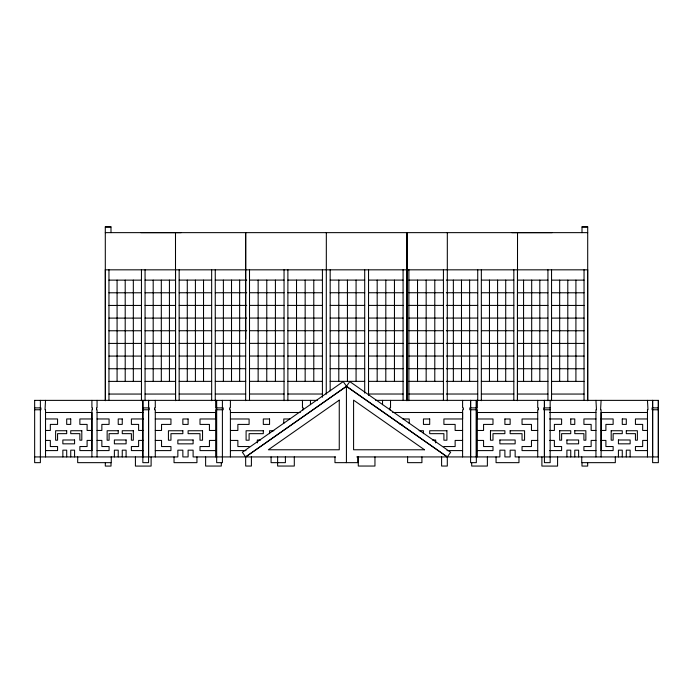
<?xml version="1.0" encoding="UTF-8"?>
<svg xmlns="http://www.w3.org/2000/svg" width="693" height="693" viewBox="0 0 693 693"><rect width="100%" height="100%" fill="white"/><g stroke="black" fill="none" stroke-linecap="round" stroke-linejoin="round"><path stroke-width="1.04" d="M142.845 456.93L142.845 400.372M148.571 456.93L148.571 409.771M148.571 407.891L148.571 400.381M245.669 400.675L245.677 232.605L245.686 339.024M249.506 400.407L249.506 269.776M258.142 381.349L258.142 280.085M266.77 381.358L266.779 280.085M275.407 381.358L275.416 280.085M277.624 456.93L277.624 466.042L294.3 466.042L294.3 456.93M284.043 400.684L284.052 269.785M287.881 400.684L287.89 269.785M296.517 381.358L296.526 280.085M305.154 381.358L305.154 280.085M313.79 381.358L313.79 280.093M322.418 397.219L322.427 269.794M326.256 394.196L326.334 232.605M330.163 390.843L330.171 269.776M338.799 381.349L338.808 280.085M347.436 381.358L347.436 280.085M356.072 381.358L356.072 280.085M358.281 456.93L358.281 466.042L374.956 466.042L374.956 456.93M364.7 393.104L364.709 269.785M368.537 395.27L368.546 269.785M377.174 381.358L377.183 280.085M385.81 381.358L385.819 280.085M394.447 381.358L394.456 280.093M403.083 400.415L403.083 269.794M406.921 400.684L406.982 232.614L406.999 400.675M408.887 400.675L408.896 269.785M417.524 381.358L417.524 280.085M426.16 381.358L426.16 280.085M434.788 381.358L434.797 280.085M441.597 456.93L441.597 466.042L447.306 466.042L447.306 456.93L450.649 452.243L349.783 381.583L346.5 386.278L245.634 456.93L245.694 466.042L251.403 466.042L251.403 456.93M443.425 400.415L443.433 269.785M447.262 400.684L447.323 232.605M453.361 381.367L453.361 280.093M461.486 381.367L461.486 280.093M469.611 381.367L469.611 280.093M470.608 456.93L470.608 409.771M470.608 407.891L470.608 400.372M471.69 463.011L471.69 466.051L487.378 466.051L487.378 456.947M476.334 456.938L476.334 400.381M477.312 456.93L477.321 412.508L537.716 412.508M477.321 400.372L477.321 407.891L476.645 407.891L476.645 409.771L477.321 409.771L477.321 418.979L492.992 418.979L492.992 424.419L483.567 424.419L483.567 430.474L477.321 430.474M477.728 400.693L477.737 269.794M481.34 400.693L481.349 269.794M489.466 381.367L489.475 280.102M497.591 381.375L497.591 280.102M505.717 381.375L505.717 280.102M513.834 400.433L513.842 269.802M517.454 269.802L517.446 400.701L517.524 232.64M523.561 381.393L523.57 280.119M531.687 381.393L531.687 280.119M537.716 456.93L537.716 409.771L538.392 409.771L538.392 407.891L537.716 407.891L537.725 400.372M539.812 381.393L539.812 280.128M541.891 456.973L541.891 466.077L557.579 466.086L557.579 456.973M544.429 456.93L544.429 409.771M544.429 407.891L544.429 400.372M547.929 400.719L547.938 269.828M551.541 400.719L551.55 269.828M559.667 381.401L559.675 280.128M566.9 456.912L566.9 450.164L570.746 450.164L570.746 456.912M567.792 381.401L567.801 280.128M574.774 456.912L574.774 450.164L578.62 450.164L578.62 456.912M575.918 381.401L575.918 280.128M581.981 463.037L581.981 466.077L587.69 466.077L587.69 463.037M581.999 232.649L582.007 226.914L587.707 226.923L587.69 400.719L587.655 269.828M584.043 400.459L584.043 269.828M595.945 456.921L595.945 409.754L596.465 409.754L595.945 400.363M601.1 456.921L601.1 409.754L600.588 409.754L601.1 400.363M618.425 456.912L618.425 450.164L622.271 450.164L622.271 456.912M626.299 456.912L626.299 450.164L630.145 450.164L630.145 456.912M647.47 456.921L647.47 409.754L647.981 409.754L647.47 400.363M652.624 456.93L652.624 409.754M652.624 407.891L652.624 400.363L652.624 462.655L658.35 462.655L658.35 400.355M91.9 450.372L91.9 412.491L45.53 412.491M447.21 456.93L346.422 386.391L245.634 456.93L242.351 452.243L343.217 381.583L346.5 386.278L447.366 456.93M105.345 269.828L105.353 400.727L105.293 226.923L110.993 226.923L111.001 232.649M582.007 226.923L587.707 226.923M105.293 226.923L110.993 226.914M105.293 232.64L587.707 232.64M140.852 232.64L181.176 232.649M511.824 232.649L552.148 232.64M105.293 269.828L587.707 269.828M108.957 280.128L141.45 280.128M145.062 280.128L175.528 280.119M179.158 280.102L211.651 280.093M215.263 280.093L246.743 280.093M249.506 280.085L284.052 280.085M287.89 280.085L322.427 280.093M330.171 280.085L364.709 280.085M368.546 280.085L403.083 280.093M408.896 280.085L443.433 280.085M446.257 280.093L477.737 280.093M481.349 280.093L513.842 280.102M517.472 280.119L547.938 280.128M551.55 280.128L584.043 280.128M108.957 292.792L141.45 292.784M145.062 292.784L175.528 292.784M179.158 292.758L211.651 292.758M215.263 292.758L246.743 292.749M249.506 292.741L284.052 292.741M287.89 292.749L322.427 292.749M330.171 292.741L364.709 292.741M368.546 292.749L403.083 292.749M408.896 292.741L443.433 292.749M446.257 292.749L477.737 292.758M481.349 292.758L513.842 292.758M517.472 292.784L547.938 292.784M551.55 292.784L584.043 292.792M179.158 305.422L211.651 305.414M215.263 305.414L246.743 305.414M330.171 305.396L364.709 305.405M368.546 305.405L403.083 305.405M408.887 305.396L443.433 305.405M446.257 305.414L477.737 305.414M481.349 305.414L513.842 305.422M108.957 305.448L141.45 305.44M145.062 305.44L175.528 305.44M249.506 305.396L284.052 305.405M287.89 305.405L322.427 305.405M517.472 305.44L547.938 305.44M551.55 305.44L584.043 305.448M108.957 318.104L141.45 318.104M145.062 318.104L175.528 318.096M179.158 318.078L211.651 318.078M215.263 318.07L246.743 318.07M249.506 318.061L284.043 318.061M287.89 318.061L322.427 318.07M330.163 318.061L364.709 318.061M368.546 318.061L403.083 318.07M408.887 318.061L443.433 318.061M446.257 318.07L477.737 318.07M481.349 318.078L513.842 318.078M517.472 318.096L547.938 318.104M551.55 318.104L584.043 318.104M108.957 330.769L141.45 330.76M145.062 330.76L175.528 330.76M179.158 330.734L211.651 330.734M215.263 330.734L246.743 330.726M249.506 330.717L284.043 330.726M287.881 330.726L322.427 330.726M330.163 330.717L364.709 330.726M368.546 330.726L403.083 330.726M408.887 330.717L443.433 330.726M446.257 330.726L477.737 330.734M481.349 330.734L513.842 330.734M517.472 330.76L547.938 330.76M551.55 330.76L584.043 330.769M179.158 343.399L211.66 343.39M215.263 343.39L245.729 343.39M408.887 343.373L443.433 343.381M446.249 343.39L477.737 343.39M481.34 343.39L513.842 343.399M108.957 343.425L141.45 343.416M145.062 343.416L175.528 343.416M249.506 343.373L284.043 343.381M287.881 343.381L322.427 343.381M330.163 343.373L364.709 343.381M368.546 343.381L403.083 343.381M517.472 343.416L547.938 343.416M551.55 343.416L584.043 343.425M108.957 356.081L141.459 356.081M145.062 356.081L175.528 356.072M179.158 356.055L211.66 356.055M215.263 356.046L245.729 356.046M249.506 356.037L284.043 356.037M287.881 356.037L322.427 356.046M330.163 356.037L364.709 356.037M368.546 356.037L403.083 356.046M408.887 356.037L443.425 356.037M446.249 356.046L477.737 356.046M481.34 356.055L513.842 356.055M517.472 356.072L547.938 356.081M551.541 356.081L584.043 356.081M108.957 368.745L141.459 368.737M145.062 368.737L175.528 368.737M179.158 368.711L211.66 368.711M215.272 368.711L245.729 368.702M249.506 368.693L284.043 368.702M287.881 368.702L322.427 368.702M330.163 368.693L364.709 368.702M368.546 368.702L403.083 368.702M408.887 368.693L443.425 368.702M446.249 368.702L477.728 368.711M481.34 368.711L513.842 368.711M517.472 368.737L547.938 368.737M551.541 368.737L584.043 368.745M408.887 381.349L443.425 381.358M108.957 381.401L141.459 381.393M145.062 381.393L175.528 381.393M179.158 381.375L211.66 381.367M215.272 381.367L245.738 381.367M249.506 381.349L284.043 381.358M287.881 381.358L322.418 381.358M330.163 381.349L364.7 381.358M368.537 381.358L403.083 381.358M446.249 381.367L477.728 381.367M481.34 381.367L513.842 381.375M517.472 381.393L547.938 381.393M551.541 381.393L584.043 381.401M108.957 394.057L141.459 394.057M145.071 394.057L175.528 394.048M179.158 394.031L211.66 394.031M215.272 394.031L245.738 394.022M249.506 394.014L284.043 394.014M287.881 394.014L322.418 394.022M368.537 394.014L403.083 394.022M408.887 394.014L443.425 394.014M446.249 394.022L477.728 394.031M481.34 394.031L513.842 394.031M517.472 394.048L547.929 394.057M551.541 394.057L584.043 394.057M34.65 400.381L317.359 400.355M375.641 400.355L658.35 400.381L658.35 456.938L515.15 456.93L515.15 450.181L510.143 450.181L510.143 456.93L504.894 456.93L504.894 450.181L499.887 450.173L499.887 456.93L356.774 456.93M34.65 407.891L40.896 407.874L40.896 409.754L34.65 409.771M142.845 407.891L149.238 407.891L149.238 409.771L142.845 409.771M216.666 407.891L223.198 407.891L223.198 409.771L216.666 409.771M476.334 407.891L469.802 407.882L469.802 409.762L476.334 409.771M550.155 407.891L543.762 407.891L543.762 409.771L550.155 409.771M658.35 407.891L652.104 407.874L652.104 409.754L658.35 409.771M302.46 409.762L303.265 409.762L303.265 407.891L302.46 407.891L302.46 400.372M390.54 409.762L389.735 409.762L389.735 407.882L390.54 407.891L390.531 400.372M97.055 412.491L143.416 412.491M155.284 412.508L215.679 412.508L215.688 456.93M230.405 412.508L300.312 412.508M392.688 412.5L462.595 412.5L462.595 456.921M549.584 412.491L595.945 412.491M647.47 412.491L601.1 412.491L601.1 450.372M45.53 418.962L57.562 418.962L57.562 424.402L50.329 424.402L50.329 430.457L45.53 430.457M91.9 418.962L79.868 418.962L79.868 424.402L87.101 424.402L87.101 430.457L91.9 430.457M97.055 418.962L109.078 418.962L109.078 424.402L101.854 424.402L101.854 430.457L97.055 430.457M143.416 418.962L131.393 418.962L131.393 424.402L138.617 424.402L138.617 430.457L143.425 430.457M155.284 418.979L170.954 418.979L170.954 424.419L161.538 424.419L161.538 430.474L155.284 430.474M230.405 418.979L249.099 418.979L249.099 424.419L237.864 424.419L237.864 430.474L230.405 430.474M289.995 418.979L283.766 418.979L283.766 423.51M402.997 418.97L409.234 418.97L409.234 423.51M537.716 418.979L522.046 418.979L522.046 424.419L531.462 424.419L531.462 430.474L537.716 430.474M549.584 418.962L561.607 418.962L561.607 424.402L554.383 424.402L554.383 430.457L549.575 430.457M595.945 418.962L583.922 418.962L583.922 424.402L591.146 424.402L591.146 430.457L595.945 430.457M601.1 418.962L613.132 418.962L613.132 424.402L605.899 424.402L605.899 430.457L601.1 430.457M647.47 418.962L635.438 418.962L635.438 424.402L642.671 424.402L642.671 430.457L647.47 430.457M400.043 424.411L402.079 424.411M215.679 430.474L209.433 430.474L209.433 424.419L200.008 424.419L200.008 418.979L215.679 418.979L215.679 409.771L216.355 409.771L216.355 407.891L215.679 407.891L215.679 400.372M462.595 430.466L455.136 430.466L455.136 424.411L443.901 424.411L443.901 418.97L462.595 418.97L462.595 409.762L463.392 409.762L463.392 407.882L462.595 407.882L462.595 400.372M273.865 430.751L269.56 430.751L269.56 433.662M419.135 430.743L423.44 430.743L423.44 433.662M260.542 439.994L257.328 439.994L257.328 442.879M432.458 439.994L435.672 439.994L435.672 442.879M45.53 440.419L50.329 440.419L50.329 446.535L57.562 446.535L57.562 450.58L45.53 450.589M91.9 440.419L87.101 440.419L87.101 446.526L79.868 446.526L79.868 450.58L91.9 450.58M97.055 440.419L101.854 440.419L101.854 446.535L109.087 446.535L109.087 450.58L97.055 450.589M143.425 440.419L138.617 440.419L138.617 446.526L131.393 446.526L131.393 450.58L143.425 450.58M155.284 440.436L161.538 440.436L161.538 446.543L170.954 446.543L170.954 450.597L155.284 450.597M215.688 440.436L209.433 440.436L209.433 446.543L200.008 446.543L200.008 450.597L215.688 450.597M230.405 440.436L237.864 440.436L237.864 446.543L249.099 446.543M462.595 440.427L455.136 440.427L455.136 446.543L443.901 446.543M477.312 440.436L483.567 440.436L483.567 446.543L492.992 446.543L492.992 450.597L477.312 450.597M537.716 440.436L531.462 440.436L531.462 446.543L522.046 446.543L522.046 450.597L537.716 450.597M549.575 440.419L554.383 440.419L554.383 446.526L561.607 446.526L561.607 450.58L549.575 450.58M595.945 440.419L591.146 440.419L591.146 446.535L583.913 446.535L583.913 450.58L595.945 450.589M601.1 440.419L605.899 440.419L605.899 446.526L613.132 446.526L613.132 450.58L601.1 450.58M647.47 440.419L642.671 440.419L642.671 446.535L635.438 446.535L635.438 450.58L647.47 450.589M230.405 450.597L245.989 450.597M447.02 450.597L462.595 450.597M34.65 456.93L177.85 456.93L177.85 450.181L182.857 450.181L182.857 456.93L188.106 456.93L188.106 450.181L193.113 450.173L193.113 456.93L335.559 456.93M615.315 456.93L615.315 462.655L581.739 462.655L581.739 456.93M550.155 400.355L550.155 462.655L544.429 462.655L544.429 400.355M518.97 456.93L518.97 462.655L496.058 462.655L496.058 456.93M476.334 400.355L476.334 462.655L470.599 462.655L470.599 400.355M421.916 456.93L421.916 462.655L407.597 462.655L407.597 456.93M382.527 400.372L382.527 404.669M357.874 456.93L357.874 462.655L334.97 462.655L334.97 456.93M346.422 386.391L346.422 462.655M310.464 400.372L310.464 404.669M285.403 456.93L285.403 462.655L271.084 462.655L271.084 456.93M239.639 280.093L239.639 381.367M231.514 280.093L231.514 381.367M230.405 400.372L230.405 407.891L229.6 407.891L229.6 409.771L230.405 409.771L230.405 456.93M223.389 280.093L223.389 381.367M222.401 400.355L222.401 462.655L216.666 462.655L216.666 400.355M221.31 463.011L221.31 466.051L205.622 466.051L205.622 456.947M215.263 269.794L215.272 400.693M211.651 269.794L211.66 400.693M203.525 280.102L203.534 381.367M196.942 456.93L196.942 462.655L174.03 462.655L174.03 456.93M195.409 280.102L195.409 381.375M187.283 280.102L187.283 381.375M179.158 269.802L179.166 400.433M175.546 269.802L175.554 400.701L175.494 232.623M169.43 280.119L169.438 381.393M161.313 280.119L161.313 381.393M155.275 400.372L155.284 407.891L154.608 407.891L154.608 409.771L155.284 409.771L155.284 456.93M153.188 280.128L153.188 381.393M151.109 456.973L151.109 466.077L135.421 466.086L135.421 456.973M148.571 400.355L148.571 462.655L142.845 462.655L142.845 400.355M145.062 269.828L145.071 400.719M141.45 269.828L141.459 400.719M133.325 280.128L133.333 381.401M126.1 456.912L126.1 450.164L122.254 450.164L122.254 456.912M125.199 280.128L125.208 381.401M118.226 456.912L118.226 450.164L114.38 450.164L114.38 456.912M117.082 280.128L117.082 381.401M111.261 456.93L111.261 462.655L77.685 462.655L77.685 456.93M111.019 463.037L111.019 466.077L105.31 466.077L105.31 463.037M108.957 269.828L108.957 400.459M97.055 400.363L97.055 407.874L96.535 407.874L96.535 409.754L97.055 409.754L97.055 456.921M91.9 400.363L91.9 407.874L92.412 407.874L92.412 409.754L91.9 409.754L91.9 456.921M74.575 456.912L74.575 450.164L70.729 450.164L70.729 456.912M66.701 456.912L66.701 450.164L62.855 450.164L62.855 456.912M45.53 400.363L45.019 409.754L45.53 409.754L45.53 456.921M40.376 400.355L40.376 462.655L34.65 462.655L34.65 400.355M490.462 430.751L490.462 440.211L492.992 440.211L492.992 433.662L504.894 433.662L504.894 430.751L490.462 430.751M499.887 439.994L499.887 443.849L515.15 443.849L515.15 439.994L499.887 439.994M504.894 418.979L504.894 424.419L510.143 424.419L510.143 418.979L504.894 418.979M510.143 430.751L510.143 433.662L522.046 433.662L522.046 440.211L524.566 440.211L524.566 430.751L510.143 430.751M559.675 430.734L559.675 440.194L561.607 440.194L561.607 433.653L570.746 433.653L570.746 430.734L559.675 430.734M566.9 439.986L566.9 443.832L578.62 443.832L578.62 439.986L566.9 439.986M570.746 418.962L570.746 424.402L574.774 424.402L574.774 418.962L570.746 418.962M574.774 430.734L574.774 433.653L583.913 433.653L583.913 440.202L585.854 440.202L585.854 430.734L574.774 430.734M611.191 430.734L611.191 440.194L613.132 440.194L613.132 433.653L622.271 433.653L622.271 430.734L611.191 430.734M618.425 439.986L618.425 443.832L630.145 443.832L630.145 439.986L618.425 439.986M622.271 418.962L622.271 424.402L626.299 424.402L626.299 418.962L622.271 418.962M626.299 430.734L626.299 433.653L635.438 433.653L635.438 440.202L637.378 440.202L637.378 430.734L626.299 430.734M339.258 400.138L268.356 449.774L339.258 449.774L339.258 400.138M70.729 418.962L66.701 418.962L66.701 424.402L70.729 424.402L70.729 418.962M122.254 418.962L118.226 418.962L118.226 424.402L122.254 424.402L122.254 418.962M188.106 418.979L182.857 418.979L182.857 424.419L188.106 424.419L188.106 418.979M269.56 418.979L263.305 418.979L263.305 424.419L269.56 424.419L269.56 418.979M429.695 418.97L423.44 418.97L423.44 424.411L429.695 424.411L429.695 418.97M66.701 430.734L55.622 430.734L55.622 440.202L57.562 440.202L57.562 433.653L66.701 433.653L66.701 430.734M81.809 430.734L70.729 430.734L70.729 433.653L79.868 433.653L79.868 440.194L81.809 440.194L81.809 430.734M118.226 430.734L107.146 430.734L107.146 440.202L109.087 440.202L109.087 433.653L118.226 433.653L118.226 430.734M133.325 430.734L122.254 430.734L122.254 433.653L131.393 433.653L131.393 440.194L133.325 440.194L133.325 430.734M182.857 430.751L168.434 430.751L168.434 440.211L170.954 440.211L170.954 433.662L182.857 433.662L182.857 430.751M202.538 430.751L188.106 430.751L188.106 433.662L200.008 433.662L200.008 440.211L202.538 440.211L202.538 430.751M263.305 430.751L246.093 430.751L246.093 440.211L249.099 440.211L249.099 433.662L263.305 433.662L263.305 430.751M446.907 430.743L429.695 430.743L429.695 433.662L443.901 433.662L443.901 440.211L446.907 440.211L446.907 430.743M74.575 439.986L62.855 439.986L62.855 443.832L74.575 443.832L74.575 439.986M126.1 439.986L114.38 439.986L114.38 443.832L126.1 443.832L126.1 439.986M193.113 439.994L177.85 439.994L177.85 443.849L193.113 443.849L193.113 439.994M424.488 449.774L353.586 449.774L353.586 400.138L424.488 449.774"/></g></svg>
